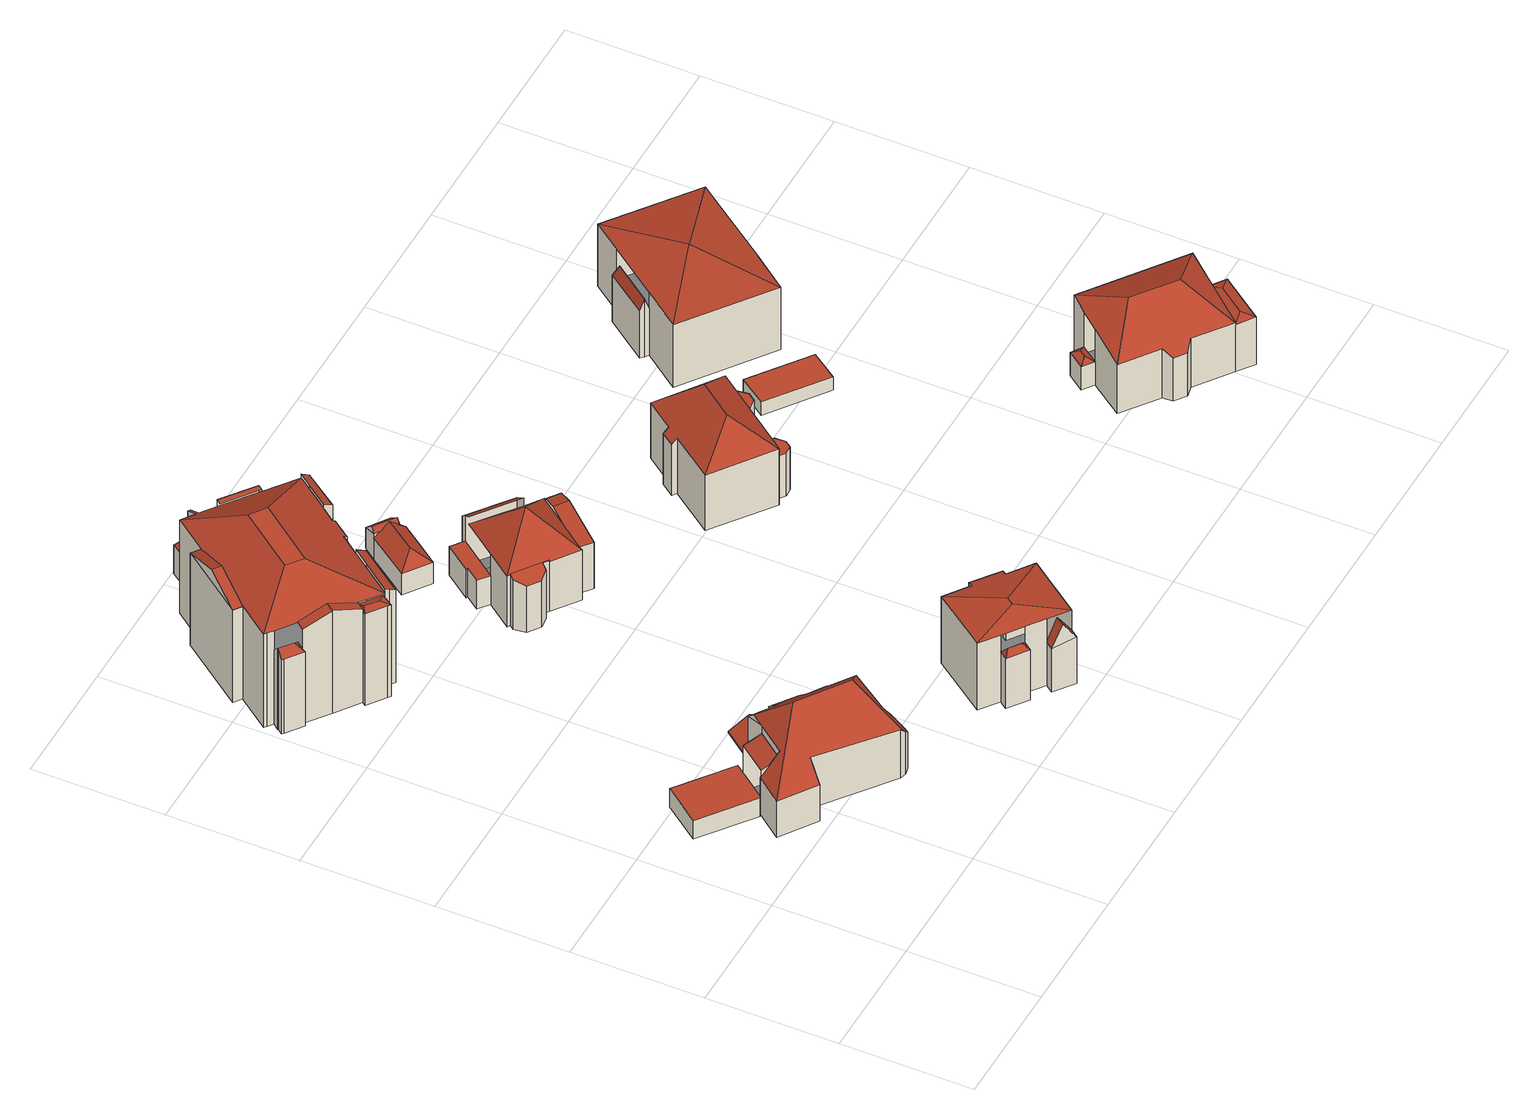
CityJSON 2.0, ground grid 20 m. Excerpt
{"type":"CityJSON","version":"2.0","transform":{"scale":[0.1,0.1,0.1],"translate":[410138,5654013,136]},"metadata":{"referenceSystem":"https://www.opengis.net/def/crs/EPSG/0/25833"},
"CityObjects":{
"building1":{"type":"Building","attributes":{"Gemeindeschluessel":14612000,"Geometrietyp2DReferenz":"3000","function":"31001_9998","roofType":"9999"},"children":["building1-1","building1-2"]},
"building1-1":{"type":"BuildingPart","attributes":{"Dachtyp_tdc":"tdcPolyFlatRoof","Dachneigung":20.94,"QualitaetDacherkennung":52,"Geometrietyp2DReferenz":"3000","measuredHeight":9.4,"roofType":"2100"},"parents":["building1"],"geometry":[{"type":"MultiSurface","lod":"2","boundaries":[[[0,1,2,3]],[[1,4,5,6,2]],[[7,0,3,8,9]],[[7,4,1,0]],[[3,2,6,8]]],"semantics":{"surfaces":[{"type":"WallSurface"},{"type":"RoofSurface"},{"type":"GroundSurface"}],"values":[0,0,0,1,2]}}]},
"building1-2":{"type":"BuildingPart","attributes":{"Dachtyp_tdc":"tdcPolyFlatRoof","Dachneigung":0,"QualitaetDacherkennung":67,"Geometrietyp2DReferenz":"3000","measuredHeight":3.35,"roofType":"1000"},"parents":["building1"],"geometry":[{"type":"MultiSurface","lod":"2","boundaries":[[[5,10,11,6]],[[10,12,13,11]],[[12,14,15,13]],[[12,10,5,9,16,14]],[[15,17,8,6,11,13]],[[14,16,17,15]],[[16,9,8,17]]],"semantics":{"surfaces":[{"type":"WallSurface"},{"type":"RoofSurface"},{"type":"GroundSurface"}],"values":[0,0,0,1,2,0,0]}}]},
"building2":{"type":"Building","attributes":{"Dachtyp_tdc":"tdcFreeFormRoof","Gemeindeschluessel":14612000,"Dachneigung":44.5,"QualitaetDacherkennung":43,"Geometrietyp2DReferenz":"3000","measuredHeight":14.61,"function":"31001_9998","roofType":"5000"},"geometry":[{"type":"Solid","lod":"2","boundaries":[[[[18,19,20,21]],[[19,22,23,20]],[[22,24,25,23]],[[24,26,27,25]],[[26,28,29,27]],[[28,30,31,29]],[[30,32,33,31]],[[32,34,35,33]],[[34,36,37,35]],[[36,38,39,37]],[[38,40,41,39]],[[40,42,43,41]],[[42,44,45,43]],[[44,46,47,45]],[[46,48,49,47]],[[48,50,51,49]],[[50,52,53,51]],[[52,54,55,53]],[[54,56,57,55]],[[56,58,59,57]],[[58,60,61,59]],[[60,62,63,61]],[[62,18,21,63]],[[64,65,18,62,60,58]],[[40,38,66,67,50,48,46,44,42]],[[58,56,54,52,67,66,64]],[[66,38,36,34,32,30,28,26,24,22,19,65,64]],[[52,50,67]],[[19,18,65]],[[21,20,23,25,27,29,31,33,35,37,39,41,43,45,47,49,51,53,55,57,59,61,63]]]],"semantics":{"surfaces":[{"type":"WallSurface"},{"type":"RoofSurface"},{"type":"GroundSurface"}],"values":[[0,0,0,0,0,0,0,0,0,0,0,0,0,0,0,0,0,0,0,0,0,0,0,1,1,1,1,0,0,2]]}}]},
"building3":{"type":"Building","attributes":{"Dachtyp_tdc":"tdcFreeFormRoof","Gemeindeschluessel":14612000,"Dachneigung":31.32,"QualitaetDacherkennung":40,"Geometrietyp2DReferenz":"3000","measuredHeight":2.08,"function":"31001_9998","roofType":"5000"},"geometry":[{"type":"Solid","lod":"2","boundaries":[[[[68,69,70,71,72,73]],[[74,75,69,68,76]],[[73,76,68]],[[75,70,69]],[[77,78,79,80,81,82,83]],[[74,76,78,77]],[[76,73,79,78]],[[73,72,80,79]],[[72,71,81,80]],[[71,70,82,81]],[[70,75,83,82]],[[75,74,77,83]]]],"semantics":{"surfaces":[{"type":"RoofSurface"},{"type":"WallSurface"},{"type":"GroundSurface"}],"values":[[0,0,1,1,2,1,1,1,1,1,1,1]]}}]},
"building4":{"type":"Building","attributes":{"Gemeindeschluessel":14612000,"Geometrietyp2DReferenz":"3000","function":"31001_9998","roofType":"9999"},"children":["building4-1","building4-2","building4-3","building4-4","building4-5","building4-6","building4-7","building4-8","building4-9"]},
"building4-1":{"type":"BuildingPart","attributes":{"Dachtyp_tdc":"tdcFreeFormRoof","Dachneigung":47.18,"QualitaetDacherkennung":9,"Geometrietyp2DReferenz":"3000","measuredHeight":14.62,"roofType":"5000"},"parents":["building4"],"geometry":[{"type":"MultiSurface","lod":"2","boundaries":[[[84,85,86,87]],[[85,88,89,86]],[[88,90,91,89]],[[90,92,93,91]],[[94,95,96,97]],[[95,84,87,96]],[[98,92,90,99]],[[90,88,85,84,95,99]],[[95,94,98,99]],[[87,86,89,91,93,100,97,96]]],"semantics":{"surfaces":[{"type":"WallSurface"},{"type":"RoofSurface"},{"type":"GroundSurface"}],"values":[0,0,0,0,0,0,1,1,1,2]}}]},
"building4-2":{"type":"BuildingPart","attributes":{"Dachtyp_tdc":"tdcPolyFlatRoof","Dachneigung":0,"QualitaetDacherkennung":23,"Geometrietyp2DReferenz":"3000","measuredHeight":17.24,"roofType":"1000"},"parents":["building4"],"geometry":[{"type":"MultiSurface","lod":"2","boundaries":[[[101,102,103,104,105]],[[102,106,107,103]],[[106,108,107]],[[109,106,102,101]],[[104,103,107,110]]],"semantics":{"surfaces":[{"type":"WallSurface"},{"type":"RoofSurface"},{"type":"GroundSurface"}],"values":[0,0,0,1,2]}}]},
"building4-3":{"type":"BuildingPart","attributes":{"Dachtyp_tdc":"tdcPolyFlatRoof","Dachneigung":29,"QualitaetDacherkennung":32,"Geometrietyp2DReferenz":"3000","measuredHeight":17.55,"roofType":"2100"},"parents":["building4"],"geometry":[{"type":"MultiSurface","lod":"2","boundaries":[[[111,112,113,114,115]],[[116,117,118,119,120]],[[117,111,115,118]],[[117,116,112,111]],[[115,114,119,118]]],"semantics":{"surfaces":[{"type":"WallSurface"},{"type":"RoofSurface"},{"type":"GroundSurface"}],"values":[0,0,0,1,2]}}]},
"building4-4":{"type":"BuildingPart","attributes":{"Dachtyp_tdc":"tdcPolyFlatRoof","Dachneigung":28.18,"QualitaetDacherkennung":38,"Geometrietyp2DReferenz":"3000","measuredHeight":17.65,"roofType":"2100"},"parents":["building4"],"geometry":[{"type":"MultiSurface","lod":"2","boundaries":[[[121,122,123,124]],[[122,125,126,123]],[[125,127,128,126]],[[129,121,124,130,131]],[[129,127,125,122,121]],[[124,123,126,128,130]]],"semantics":{"surfaces":[{"type":"WallSurface"},{"type":"RoofSurface"},{"type":"GroundSurface"}],"values":[0,0,0,0,1,2]}}]},
"building4-5":{"type":"BuildingPart","attributes":{"Dachtyp_tdc":"tdcCutTentRoof","Dachneigung":25.41,"QualitaetDacherkennung":55,"Geometrietyp2DReferenz":"3000","measuredHeight":20.89,"roofType":"9999"},"parents":["building4"],"geometry":[{"type":"MultiSurface","lod":"2","boundaries":[[[132,133,134]],[[132,135,136,133]],[[135,137,138,136]],[[137,139,140,138]],[[139,141,142,143,140]],[[108,120,119,107]],[[113,144,145,114]],[[144,146,147,145]],[[146,148,149,147]],[[148,150,151,149]],[[150,131,130,151]],[[152,93,92]],[[152,153,154,93]],[[153,155,156,154]],[[155,157,158,156]],[[157,159,160,158]],[[120,108,161,162,141,139,137,135,163,164]],[[165,131,150,148,146,144,113,120,164,166]],[[155,153,152,167,168,169,165,166,170]],[[135,132,171,172,157,155,170,163]],[[170,166,164,163]],[[133,136,138,140,143,173,174,110,107,119,114,145,147,149,151,130,128,175,176,177,100,93,154,156,158]]],"semantics":{"surfaces":[{"type":"WallSurface"},{"type":"RoofSurface"},{"type":"GroundSurface"}],"values":[0,0,0,0,0,0,0,0,0,0,0,0,0,0,0,0,1,1,1,1,1,2]}}]},
"building4-6":{"type":"BuildingPart","attributes":{"Dachtyp_tdc":"tdcFreeFormRoof","Dachneigung":15.78,"QualitaetDacherkennung":15,"Geometrietyp2DReferenz":"3000","measuredHeight":17.01,"roofType":"5000"},"parents":["building4"],"geometry":[{"type":"MultiSurface","lod":"2","boundaries":[[[178,179,180,175]],[[179,181,182,180]],[[181,183,184,182]],[[183,185,186,184]],[[185,187,188,186]],[[189,187,185,190]],[[185,183,181,191,190]],[[181,179,178,192,178,191]],[[178,189,190,191]],[[175,180,182,184,186,188,176,175,128]]],"semantics":{"surfaces":[{"type":"WallSurface"},{"type":"RoofSurface"},{"type":"GroundSurface"}],"values":[0,0,0,0,0,1,1,1,1,2]}}]},
"building4-7":{"type":"BuildingPart","attributes":{"Dachtyp_tdc":"tdcGableRoof","Dachneigung":20.02,"QualitaetDacherkennung":39,"Geometrietyp2DReferenz":"3000","measuredHeight":19.1,"roofType":"3100"},"parents":["building4"],"geometry":[{"type":"MultiSurface","lod":"2","boundaries":[[[160,193,194,158]],[[193,195,196,194]],[[195,134,133,196]],[[134,195,197,198,171]],[[199,159,172,198,197]],[[160,159,199,193]],[[193,199,197,195]],[[133,158,194,196]]],"semantics":{"surfaces":[{"type":"WallSurface"},{"type":"RoofSurface"},{"type":"GroundSurface"}],"values":[0,0,0,1,1,0,0,2]}}]},
"building4-8":{"type":"BuildingPart","attributes":{"Dachtyp_tdc":"tdcGableRoof","Dachneigung":63.83,"QualitaetDacherkennung":13,"Geometrietyp2DReferenz":"3000","measuredHeight":5.59,"roofType":"3100"},"parents":["building4"],"geometry":[{"type":"MultiSurface","lod":"2","boundaries":[[[200,201,202,203]],[[201,204,205,202]],[[204,206,207,205]],[[206,208,209,207]],[[208,210,211,209]],[[210,105,104,211]],[[142,200,203,143]],[[212,213,105,210,208,206,204,201]],[[201,200,142,214,212]],[[203,202,205,207,209,211,104,110,174,173,143]]],"semantics":{"surfaces":[{"type":"WallSurface"},{"type":"RoofSurface"},{"type":"GroundSurface"}],"values":[0,0,0,0,0,0,0,1,1,2]}}]},
"building4-9":{"type":"BuildingPart","attributes":{"Dachtyp_tdc":"tdcGableRoof","Dachneigung":19.62,"QualitaetDacherkennung":58,"Geometrietyp2DReferenz":"3000","measuredHeight":18.62,"roofType":"3100"},"parents":["building4"],"geometry":[{"type":"MultiSurface","lod":"2","boundaries":[[[215,216,217]],[[216,218,94,97,217]],[[219,215,217,188,187]],[[220,221,218,216,215]],[[215,219,169,220]],[[217,97,100,177,176,188]]],"semantics":{"surfaces":[{"type":"WallSurface"},{"type":"RoofSurface"},{"type":"GroundSurface"}],"values":[0,0,0,1,1,2]}}]},
"building5":{"type":"Building","attributes":{"Gemeindeschluessel":14612000,"Geometrietyp2DReferenz":"3000","function":"31001_9998","roofType":"9999"},"children":["building5-1","building5-2","building5-3"]},
"building5-1":{"type":"BuildingPart","attributes":{"Dachtyp_tdc":"tdcHipRoof","Dachneigung":12.82,"QualitaetDacherkennung":74,"Geometrietyp2DReferenz":"3000","measuredHeight":13.28,"roofType":"3200"},"parents":["building5"],"geometry":[{"type":"MultiSurface","lod":"2","boundaries":[[[222,223,224,225,226]],[[223,227,224]],[[228,229,230]],[[228,231,232,229]],[[231,233,234,232]],[[233,235,236,234]],[[235,237,238,236]],[[237,239,240,238]],[[239,241,242,240]],[[241,243,244,242]],[[243,245,246,247,244]],[[231,228,223,222,245,248]],[[243,241,239,237,235,233,249]],[[245,243,249,248]],[[233,231,248,249]],[[225,224,229,232,234,236,238,240,242,244,247]]],"semantics":{"surfaces":[{"type":"WallSurface"},{"type":"RoofSurface"},{"type":"GroundSurface"}],"values":[0,0,0,0,0,0,0,0,0,0,0,1,1,1,1,2]}}]},
"building5-2":{"type":"BuildingPart","attributes":{"Dachtyp_tdc":"tdcFreeFormRoof","Dachneigung":53.06,"QualitaetDacherkennung":14,"Geometrietyp2DReferenz":"3000","measuredHeight":10.07,"roofType":"5000"},"parents":["building5"],"geometry":[{"type":"MultiSurface","lod":"2","boundaries":[[[227,250,251,224]],[[250,252,253,251]],[[252,230,229,253]],[[254,230,252]],[[255,254,252,250]],[[255,250,227]],[[254,255,227,230]],[[251,253,229,224]]],"semantics":{"surfaces":[{"type":"WallSurface"},{"type":"RoofSurface"},{"type":"GroundSurface"}],"values":[0,0,0,1,1,1,1,2]}}]},
"building5-3":{"type":"BuildingPart","attributes":{"Dachtyp_tdc":"tdcGableRoof","Dachneigung":67.43,"QualitaetDacherkennung":9,"Geometrietyp2DReferenz":"3000","measuredHeight":11.67,"roofType":"3100"},"parents":["building5"],"geometry":[{"type":"MultiSurface","lod":"2","boundaries":[[[246,256,257,247]],[[256,258,259,257]],[[258,226,225,259]],[[258,256,260]],[[256,246,261,260]],[[226,258,260,261]],[[247,257,259,225]]],"semantics":{"surfaces":[{"type":"WallSurface"},{"type":"RoofSurface"},{"type":"GroundSurface"}],"values":[0,0,0,0,1,1,2]}}]},
"building6":{"type":"Building","attributes":{"Gemeindeschluessel":14612000,"Geometrietyp2DReferenz":"3000","function":"31001_9998","roofType":"9999"},"children":["building6-1","building6-2","building6-3","building6-4","building6-5"]},
"building6-1":{"type":"BuildingPart","attributes":{"Dachtyp_tdc":"tdcPolyFlatRoof","Dachneigung":22.87,"QualitaetDacherkennung":36,"Geometrietyp2DReferenz":"3000","measuredHeight":9.32,"roofType":"2100"},"parents":["building6"],"geometry":[{"type":"MultiSurface","lod":"2","boundaries":[[[262,263,264,265]],[[263,266,267,264]],[[266,268,269,267]],[[268,270,271,269]],[[270,272,273,271]],[[272,274,275,273]],[[272,270,268,266,263,262,276,274]],[[275,277,264,267,269,271,273]],[[276,278,277]],[[274,276,277,275]]],"semantics":{"surfaces":[{"type":"WallSurface"},{"type":"RoofSurface"},{"type":"GroundSurface"}],"values":[0,0,0,0,0,0,1,2,0,0]}}]},
"building6-2":{"type":"BuildingPart","attributes":{"Dachtyp_tdc":"tdcPolyFlatRoof","Dachneigung":0,"QualitaetDacherkennung":39,"Geometrietyp2DReferenz":"3000","measuredHeight":5.22,"roofType":"1000"},"parents":["building6"],"geometry":[{"type":"MultiSurface","lod":"2","boundaries":[[[279,280,281,282]],[[280,283,284,281]],[[283,285,286,284]],[[285,287,288,286]],[[287,289,290,288]],[[287,285,283,280,279,291,289]],[[290,292,282,281,284,286,288]]],"semantics":{"surfaces":[{"type":"WallSurface"},{"type":"RoofSurface"},{"type":"GroundSurface"}],"values":[0,0,0,0,0,1,2]}}]},
"building6-3":{"type":"BuildingPart","attributes":{"Dachtyp_tdc":"tdcGableRoof","Dachneigung":12.04,"QualitaetDacherkennung":23,"Geometrietyp2DReferenz":"3000","measuredHeight":9.93,"roofType":"3100"},"parents":["building6"],"geometry":[{"type":"MultiSurface","lod":"2","boundaries":[[[293,294,295,296,297]],[[294,298,299,295]],[[298,300,301,299]],[[298,294,302]],[[294,293,303,302]],[[300,298,302,303,304]],[[296,295,299,301]]],"semantics":{"surfaces":[{"type":"WallSurface"},{"type":"RoofSurface"},{"type":"GroundSurface"}],"values":[0,0,0,0,1,1,2]}}]},
"building6-4":{"type":"BuildingPart","attributes":{"Dachtyp_tdc":"tdcPolyFlatRoof","Dachneigung":35.23,"QualitaetDacherkennung":44,"Geometrietyp2DReferenz":"3000","measuredHeight":10.44,"roofType":"2100"},"parents":["building6"],"geometry":[{"type":"MultiSurface","lod":"2","boundaries":[[[305,306,307,308,309]],[[310,311,312,290,289]],[[311,305,309,312]],[[311,310,313,306,305]],[[309,308,292,290,312]]],"semantics":{"surfaces":[{"type":"WallSurface"},{"type":"RoofSurface"},{"type":"GroundSurface"}],"values":[0,0,0,1,2]}}]},
"building6-5":{"type":"BuildingPart","attributes":{"Dachtyp_tdc":"tdcTentRoof","Dachneigung":44.91,"QualitaetDacherkennung":67,"Geometrietyp2DReferenz":"3000","measuredHeight":14.69,"roofType":"3500"},"parents":["building6"],"geometry":[{"type":"MultiSurface","lod":"2","boundaries":[[[314,315,316,301,300]],[[315,265,264,316]],[[278,317,318,277]],[[317,319,279,282,318]],[[307,320,321,308]],[[320,297,296,321]],[[315,314,304,322,297,320,323]],[[317,278,265,315,323]],[[324,319,317,323]],[[320,307,324,323]],[[296,301,316,264,277,318,282,292,308,321]]],"semantics":{"surfaces":[{"type":"WallSurface"},{"type":"RoofSurface"},{"type":"GroundSurface"}],"values":[0,0,0,0,0,0,1,1,1,1,2]}}]},
"building7":{"type":"Building","attributes":{"Gemeindeschluessel":14612000,"Geometrietyp2DReferenz":"3000","function":"31001_9998","roofType":"9999"},"children":["building7-1","building7-2"]},
"building7-1":{"type":"BuildingPart","attributes":{"Dachtyp_tdc":"tdcGableRoof","Dachneigung":42.79,"QualitaetDacherkennung":22,"Geometrietyp2DReferenz":"3000","measuredHeight":5.53,"roofType":"3100"},"parents":["building7"],"geometry":[{"type":"MultiSurface","lod":"2","boundaries":[[[325,326,327,328]],[[326,329,330,327]],[[331,325,328,332,333]],[[329,326,334]],[[325,331,335]],[[326,325,335,334]],[[331,336,337,329,334,335]],[[328,327,330,338,332]]],"semantics":{"surfaces":[{"type":"WallSurface"},{"type":"RoofSurface"},{"type":"GroundSurface"}],"values":[0,0,0,0,0,1,1,2]}}]},
"building7-2":{"type":"BuildingPart","attributes":{"Dachtyp_tdc":"tdcHipAndGableRoof","Dachneigung":38.84,"QualitaetDacherkennung":40,"Geometrietyp2DReferenz":"3000","measuredHeight":5.66,"roofType":"5000"},"parents":["building7"],"geometry":[{"type":"MultiSurface","lod":"2","boundaries":[[[329,339,340,330]],[[339,341,342,340]],[[341,343,344,342]],[[343,345,346,344]],[[345,333,332,346]],[[345,343,347]],[[343,341,339,329,348,347]],[[348,336,333,345,347]],[[330,340,342,344,346,332,338]]],"semantics":{"surfaces":[{"type":"WallSurface"},{"type":"RoofSurface"},{"type":"GroundSurface"}],"values":[0,0,0,0,0,1,1,1,2]}}]},
"building8":{"type":"Building","attributes":{"Gemeindeschluessel":14612000,"Geometrietyp2DReferenz":"3000","function":"31001_9998","roofType":"9999"},"children":["building8-1","building8-2","building8-3"]},
"building8-1":{"type":"BuildingPart","attributes":{"Dachtyp_tdc":"tdcHipRoof","Dachneigung":41.75,"QualitaetDacherkennung":60,"Geometrietyp2DReferenz":"3000","measuredHeight":14.99,"roofType":"3200"},"parents":["building8"],"geometry":[{"type":"MultiSurface","lod":"2","boundaries":[[[349,350,351,352]],[[350,353,354,351]],[[353,355,356,357,354]],[[358,359,360,361,362]],[[359,363,364,360]],[[363,365,366,364]],[[365,367,368,366]],[[367,349,352,368]],[[363,359,369]],[[355,353,370]],[[359,358,355,370,369]],[[353,350,349,367,365,363,369,370]],[[352,351,354,357,371,372,361,360,364,366,368]]],"semantics":{"surfaces":[{"type":"WallSurface"},{"type":"RoofSurface"},{"type":"GroundSurface"}],"values":[0,0,0,0,0,0,0,0,1,1,1,1,2]}}]},
"building8-2":{"type":"BuildingPart","attributes":{"Dachtyp_tdc":"tdcPolyFlatRoof","Dachneigung":0,"QualitaetDacherkennung":45,"Geometrietyp2DReferenz":"3000","measuredHeight":7.82,"roofType":"1000"},"parents":["building8"],"geometry":[{"type":"MultiSurface","lod":"2","boundaries":[[[373,374,375,376,377]],[[374,378,379,375]],[[378,380,381,379]],[[380,382,383,381]],[[382,384,385,383]],[[384,362,361,385]],[[386,387,372]],[[386,362,384,382,380,378,374,373,388]],[[371,376,375,379,381,383,385,361,372]]],"semantics":{"surfaces":[{"type":"WallSurface"},{"type":"RoofSurface"},{"type":"GroundSurface"}],"values":[0,0,0,0,0,0,0,1,2]}}]},
"building8-3":{"type":"BuildingPart","attributes":{"Dachtyp_tdc":"tdcPolyFlatRoof","Dachneigung":0,"QualitaetDacherkennung":37,"Geometrietyp2DReferenz":"3000","measuredHeight":7.75,"roofType":"1000"},"parents":["building8"],"geometry":[{"type":"MultiSurface","lod":"2","boundaries":[[[389,390,391,392]],[[390,393,394,391]],[[393,377,376,394]],[[356,395,396,357]],[[395,397,398,396]],[[397,399,400,398]],[[399,401,402,400]],[[401,389,392,402]],[[401,399,397,395,356,403,387,403,377,393,390,389]],[[392,391,394,376,371,372,371,357,396,398,400,402]]],"semantics":{"surfaces":[{"type":"WallSurface"},{"type":"RoofSurface"},{"type":"GroundSurface"}],"values":[0,0,0,0,0,0,0,0,1,2]}}]},
"building9":{"type":"Building","attributes":{"Dachtyp_tdc":"tdcPolyFlatRoof","Gemeindeschluessel":14612000,"Dachneigung":2.83,"QualitaetDacherkennung":85,"Geometrietyp2DReferenz":"3000","measuredHeight":2.44,"function":"31001_9998","roofType":"2100"},"geometry":[{"type":"Solid","lod":"2","boundaries":[[[[404,405,406,407]],[[405,408,409,406]],[[408,410,411,409]],[[410,404,407,411]],[[410,408,405,404]],[[407,406,409,411]]]],"semantics":{"surfaces":[{"type":"WallSurface"},{"type":"RoofSurface"},{"type":"GroundSurface"}],"values":[[0,0,0,0,1,2]]}}]},
"building10":{"type":"Building","attributes":{"Gemeindeschluessel":14612000,"Geometrietyp2DReferenz":"3000","function":"31001_9998","roofType":"9999"},"children":["building10-1","building10-2","building10-3"]},
"building10-1":{"type":"BuildingPart","attributes":{"Dachtyp_tdc":"tdcFreeFormRoof","Dachneigung":14.95,"QualitaetDacherkennung":14,"Geometrietyp2DReferenz":"3000","measuredHeight":9.01,"roofType":"5000"},"parents":["building10"],"geometry":[{"type":"MultiSurface","lod":"2","boundaries":[[[412,413,414,415]],[[413,416,414]],[[417,418,419,420]],[[418,412,415,419]],[[416,413,412,421]],[[412,418,422,421]],[[418,417,422]],[[417,416,421,422]],[[415,414,420,419]]],"semantics":{"surfaces":[{"type":"WallSurface"},{"type":"RoofSurface"},{"type":"GroundSurface"}],"values":[0,0,0,0,1,1,1,1,2]}}]},
"building10-2":{"type":"BuildingPart","attributes":{"Dachtyp_tdc":"tdcFreeFormRoof","Dachneigung":32.8,"QualitaetDacherkennung":42,"Geometrietyp2DReferenz":"3000","measuredHeight":4.93,"roofType":"5000"},"parents":["building10"],"geometry":[{"type":"MultiSurface","lod":"2","boundaries":[[[423,424,425,426]],[[424,427,428,425]],[[429,423,426,430]],[[427,424,431]],[[432,431,424,423]],[[432,423,429]],[[429,427,431,432]],[[426,425,428,430]]],"semantics":{"surfaces":[{"type":"WallSurface"},{"type":"RoofSurface"},{"type":"GroundSurface"}],"values":[0,0,0,1,1,1,1,2]}}]},
"building10-3":{"type":"BuildingPart","attributes":{"Dachtyp_tdc":"tdcHipRoof","Dachneigung":41.7,"QualitaetDacherkennung":49,"Geometrietyp2DReferenz":"3000","measuredHeight":14.21,"roofType":"3200"},"parents":["building10"],"geometry":[{"type":"MultiSurface","lod":"2","boundaries":[[[433,434,435,436]],[[434,437,438,435]],[[437,439,440,438]],[[439,441,429,430,440]],[[442,443,444,428,427]],[[443,445,446,444]],[[445,447,417,420,446]],[[448,414,416]],[[448,449,450,414]],[[449,433,436,450]],[[448,447,445,451]],[[443,442,441,439,452]],[[445,443,452,451]],[[439,437,434,433,449,448,451,452]],[[436,435,438,440,430,428,444,446,420,414,450]]],"semantics":{"surfaces":[{"type":"WallSurface"},{"type":"RoofSurface"},{"type":"GroundSurface"}],"values":[0,0,0,0,0,0,0,0,0,0,1,1,1,1,2]}}]},
"building11":{"type":"Building","attributes":{"Gemeindeschluessel":14612000,"Geometrietyp2DReferenz":"3000","function":"31001_9998","roofType":"9999"},"children":["building11-1","building11-2","building11-3"]},
"building11-1":{"type":"BuildingPart","attributes":{"Dachtyp_tdc":"tdcTentRoof","Dachneigung":14.52,"QualitaetDacherkennung":72,"Geometrietyp2DReferenz":"3000","measuredHeight":13.42,"roofType":"3500"},"parents":["building11"],"geometry":[{"type":"MultiSurface","lod":"2","boundaries":[[[453,454,455]],[[453,456,457,454]],[[456,458,459,457]],[[458,460,461,459]],[[460,462,461]],[[463,464,465,466]],[[464,467,468,465]],[[467,469,470,468]],[[469,471,470]],[[458,456,472]],[[464,463,460,458,472]],[[467,464,472]],[[456,453,469,467,472]],[[454,457,459,461,473,466,465,468,470,474]]],"semantics":{"surfaces":[{"type":"WallSurface"},{"type":"RoofSurface"},{"type":"GroundSurface"}],"values":[0,0,0,0,0,0,0,0,0,1,1,1,1,2]}}]},
"building11-2":{"type":"BuildingPart","attributes":{"Dachtyp_tdc":"tdcFreeFormRoof","Dachneigung":60.34,"QualitaetDacherkennung":16,"Geometrietyp2DReferenz":"3000","measuredHeight":9.67,"roofType":"5000"},"parents":["building11"],"geometry":[{"type":"MultiSurface","lod":"2","boundaries":[[[475,476,477,478]],[[476,479,480,477]],[[479,481,466,480]],[[481,482,473,466]],[[462,475,478,461]],[[482,481,479,483]],[[479,476,475,483]],[[475,462,482,483]],[[478,477,480,466,473,461]]],"semantics":{"surfaces":[{"type":"WallSurface"},{"type":"RoofSurface"},{"type":"GroundSurface"}],"values":[0,0,0,0,0,1,1,1,2]}}]},
"building11-3":{"type":"BuildingPart","attributes":{"Dachtyp_tdc":"tdcFreeFormRoof","Dachneigung":70.62,"QualitaetDacherkennung":16,"Geometrietyp2DReferenz":"3000","measuredHeight":10.43,"roofType":"5000"},"parents":["building11"],"geometry":[{"type":"MultiSurface","lod":"2","boundaries":[[[484,455,454,485]],[[471,486,487,470]],[[486,488,489,487]],[[488,490,491,489]],[[490,484,485,491]],[[486,471,492,493]],[[492,455,484,490,493]],[[490,488,486,493]],[[485,454,474,470,487,489,491]]],"semantics":{"surfaces":[{"type":"WallSurface"},{"type":"RoofSurface"},{"type":"GroundSurface"}],"values":[0,0,0,0,0,1,1,1,2]}}]}
},
"vertices":[
[194,310,105],[161,267,105],[161,267,12],[194,310,12],[139,284,95],[139,284,45],[139,284,12],[172,327,95],[172,327,12],[172,327,45],
[138,285,45],[138,285,12],[59,345,45],[59,345,12],[101,401,45],[101,401,12],[182,340,45],[182,340,12],
[194,310,120],[217,342,104],[217,342,16],[194,310,16],[232,331,105],[232,331,16],[234,334,101],[234,334,16],[256,317,102],[256,317,16],[271,338,78],[271,338,16],[307,311,79],[307,311,16],[292,291,104],[292,291,16],[315,274,105],[315,274,16],[313,271,108],[313,271,16],[347,246,109],[347,246,16],[301,184,114],[301,184,16],[310,177,99],[310,177,16],[313,168,87],[313,168,16],[311,157,81],[311,157,16],[305,149,82],[305,149,16],[294,146,92],[294,146,16],[284,149,103],[284,149,16],[177,230,109],[177,230,16],[161,208,82],[161,208,16],[107,245,82],[107,245,16],[138,285,83],[138,285,16],[161,267,119],[161,267,16],[211,273,163],[207,329,120],[286,221,163],[286,148,104],
[244,326,43],[279,371,43],[254,390,25],[217,342,25],[232,331,36],[234,334,36],[271,338,39],[292,361,38],[256,317,39],[271,338,23],[256,317,23],[234,334,23],[232,331,23],[217,342,23],[254,390,23],[292,361,23],
[12,929,135],[10,931,135],[10,931,0],[12,929,0],[15,938,145],[15,938,0],[16,940,147],[16,940,0],[23,949,135],[23,949,0],[41,915,135],[38,910,135],[38,910,0],[41,915,0],[51,928,135],[36,925,147],[51,928,0],
[215,1128,173],[264,1091,173],[264,1091,0],[215,1128,0],[215,1128,19],[259,1084,173],[259,1084,0],[259,1084,169],[209,1121,173],[209,1121,0],
[277,988,169],[266,996,176],[266,996,169],[266,996,0],[277,988,0],[306,1049,176],[316,1042,169],[316,1042,0],[306,1049,0],[306,1049,169],
[218,909,169],[167,840,169],[167,840,0],[218,909,0],[160,845,173],[160,845,0],[154,849,177],[154,849,0],[206,918,177],[206,918,0],[206,918,169],
[123,1108,170],[123,1108,0],[123,1108,168],[160,1157,170],[160,1157,0],[180,1143,170],[180,1143,0],[193,1161,157],[193,1161,0],[197,1159,156],[197,1159,52],[197,1159,0],[250,975,169],[250,975,0],[253,972,167],[253,972,0],[232,944,167],[232,944,0],[228,947,170],[228,947,0],[23,949,170],[15,955,170],[15,955,0],[11,958,170],[11,958,0],[48,1008,170],[48,1008,0],[48,1008,169],[48,1008,168],[209,1121,170],[183,1140,170],[172,1062,209],[197,1044,209],[154,849,169],[130,956,209],[51,928,170],[86,901,170],[122,874,170],[106,974,209],[121,1104,170],[50,1010,170],[183,1140,0],[194,1132,0],[152,851,0],[122,874,0],[86,901,0],
[152,851,167],[145,841,167],[145,841,0],[140,833,167],[140,833,0],[136,836,167],[136,836,0],[109,856,167],[109,856,0],[113,862,167],[113,862,0],[122,874,167],[118,863,171],[137,849,170],[154,849,167],
[36,1017,168],[36,1017,0],[111,1117,168],[111,1117,0],[73,1066,191],[85,1057,191],[36,1017,169],
[225,1198,52],[237,1189,56],[237,1189,0],[225,1198,0],[249,1181,26],[249,1181,0],[220,1142,26],[220,1142,0],[223,1140,18],[223,1140,0],[220,1136,19],[220,1136,0],[194,1132,56],[209,1121,19],[183,1140,52],
[76,889,187],[76,889,186],[76,889,0],[41,915,171],[113,862,170],[86,901,187],[51,928,171],
[510,44,159],[484,63,159],[484,63,38],[510,44,38],[510,44,117],[484,63,129],[454,85,159],[454,85,38],[454,85,129],[426,106,159],[426,106,38],[487,189,159],[487,189,38],[524,162,159],[524,162,38],[529,169,157],[529,169,38],[569,139,157],[569,139,38],[564,132,159],[564,132,38],[601,105,159],[601,105,38],[540,22,159],[540,22,123],[540,22,38],[504,92,171],[512,103,171],
[475,51,129],[475,51,38],[445,73,129],[445,73,38],[455,75,139],[473,62,139],
[531,10,123],[531,10,38],[501,32,117],[501,32,38],[514,22,155],[523,35,155],
[373,714,102],[373,714,101],[373,714,8],[373,714,99],[365,720,101],[365,720,8],[359,712,97],[359,712,8],[342,710,92],[342,710,8],[324,723,92],[324,723,8],[321,742,98],[321,742,8],[326,749,102],[326,749,8],[326,749,100],
[351,790,60],[335,803,60],[335,803,8],[351,790,8],[350,824,60],[350,824,8],[348,825,60],[348,825,8],[378,865,60],[378,865,8],[397,851,60],[397,851,8],[390,842,60],[390,842,8],
[477,771,103],[496,757,103],[496,757,8],[477,771,8],[477,771,99],[440,681,92],[440,681,8],[420,696,92],[420,696,8],[483,739,108],[463,753,108],[440,722,99],
[466,808,99],[455,793,113],[455,793,99],[455,793,8],[466,808,8],[397,851,105],[401,857,99],[401,857,8],[390,842,113],
[420,696,99],[413,685,99],[413,685,8],[322,751,100],[322,751,8],[351,790,100],[480,775,99],[480,775,8],[459,747,99],[401,763,155],[390,842,100],
[376,988,45],[407,966,45],[407,966,7],[376,988,7],[393,946,53],[393,946,7],[362,969,53],[362,969,7],[362,969,44],[396,951,62],[365,973,62],[371,963,53],[382,955,53],[382,955,7],
[401,941,45],[401,941,7],[381,913,45],[381,913,7],[355,877,45],[355,877,7],[316,905,45],[316,905,7],[348,908,64],[382,955,64],
[651,683,112],[658,678,120],[658,678,20],[651,683,20],[689,720,120],[689,720,20],[778,654,122],[778,654,97],[778,654,20],[690,535,122],[683,527,122],[683,527,20],[690,535,20],[690,535,98],[595,593,120],[595,593,20],[643,658,120],[643,658,20],[636,663,112],[636,663,20],[666,595,170],[705,648,170],[750,616,20],[741,604,20],
[750,613,98],[712,561,98],[712,561,20],[750,613,20],[750,613,97],[722,553,98],[722,553,20],[723,537,98],[723,537,20],[716,527,98],[716,527,20],[702,526,98],[702,526,20],[741,604,98],[741,604,97],[750,616,98],
[776,610,97],[761,608,97],[761,608,20],[776,610,20],[752,615,97],[752,615,20],[780,652,97],[780,652,20],[774,644,97],[774,644,20],[783,637,97],[783,637,20],[785,622,97],[785,622,20],[750,616,97],
[947,604,40],[916,562,42],[916,562,18],[947,604,18],[830,626,42],[830,626,18],[861,668,40],[861,668,18],
[1203,77,112],[1178,95,111],[1178,95,26],[1203,77,26],[1178,95,112],[1227,162,112],[1252,144,112],[1252,144,26],[1227,162,26],[1200,99,116],[1230,140,116],
[1055,263,68],[1074,289,68],[1074,289,26],[1055,263,26],[1091,277,68],[1091,277,26],[1072,251,68],[1072,251,26],[1076,274,75],[1070,265,75],
[1108,131,104],[1090,144,104],[1090,144,26],[1108,131,26],[1089,160,115],[1089,160,26],[1035,200,115],[1035,200,26],[1072,251,127],[1091,277,133],[1108,300,139],[1108,300,26],[1251,195,139],[1251,195,26],[1227,162,131],[1178,95,115],[1124,135,115],[1124,135,26],[1171,173,168],[1109,219,168],
[936,894,121],[936,894,8],[936,894,45],[968,937,121],[968,937,8],[1096,841,121],[1096,841,8],[1055,785,121],[1055,785,8],[1055,785,93],[1007,720,122],[965,664,122],[965,664,8],[1007,720,8],[836,760,122],[836,760,8],[878,816,122],[878,816,8],[878,816,93],[967,801,142],[1007,721,8],[926,880,8],
[1060,781,105],[1065,777,93],[1065,777,8],[1060,781,8],[1018,713,93],[1018,713,8],[1007,720,93],[1007,721,93],[1016,722,105],
[925,880,93],[925,880,8],[872,820,113],[872,820,8],[867,825,93],[867,825,8],[915,889,93],[915,889,8],[926,880,93],[916,879,112]
]}
